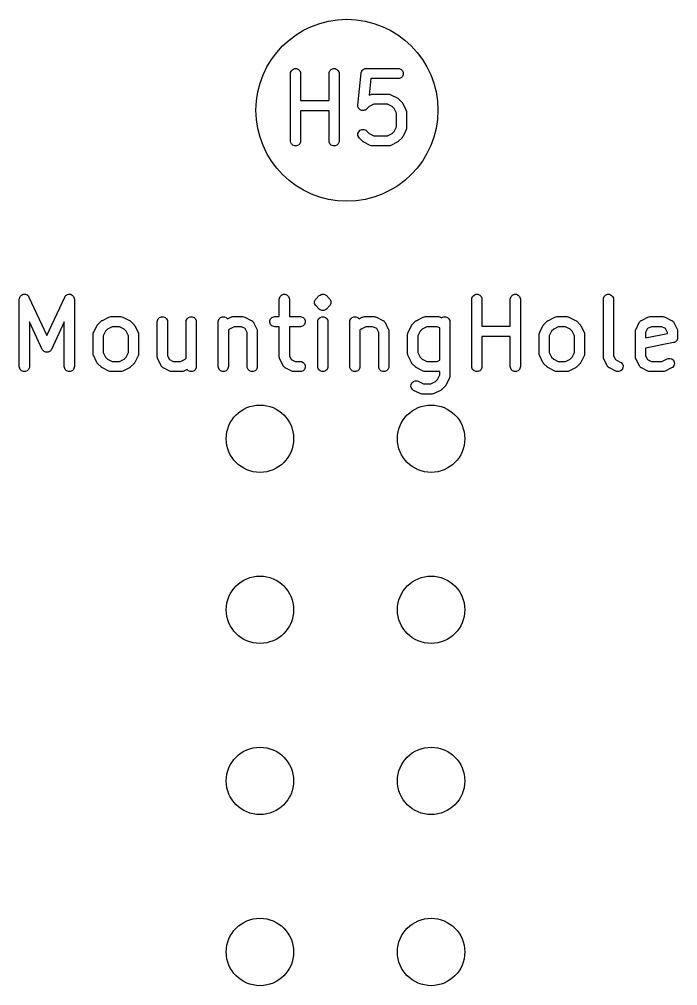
# Model space of a CAD drawing. Extents: x 0.58 to 7.69, y -5.21 to -0.56.
# Drawn here: x 4.494 to 4.878, y -3.012 to -2.447 of the extents above; entities that cross this region are included whole.
import ezdxf

# ---------------------------------------------------------------- set-up
doc = ezdxf.new("R2010")
doc.units = 0
doc.header["$MEASUREMENT"] = 0
doc.layers.add('BLACK', color=7, linetype='CONTINUOUS')

msp = doc.modelspace()

# ---------------------------------------------------------------- linework, layer by layer
at = {"layer": 'BLACK', "linetype": 'CONTINUOUS'}
for p, q in [((4.65209, -2.47854), (4.65215, -2.47796)), ((4.65209, -2.51791), (4.65209, -2.47854)), ((4.65215, -2.47796), (4.65259, -2.4769)), ((4.65259, -2.4769), (4.6534, -2.47608)), ((4.6534, -2.47608), (4.65447, -2.47564)), ((4.65447, -2.47564), (4.65562, -2.47564)), ((4.65562, -2.47564), (4.65668, -2.47608)), ((4.65668, -2.47608), (4.6575, -2.4769)), ((4.6575, -2.4769), (4.65794, -2.47796)), ((4.65794, -2.47796), (4.658, -2.47854)), ((4.658, -2.47854), (4.658, -2.49433)), ((4.67459, -2.47854), (4.67464, -2.47796)), ((4.67459, -2.49433), (4.67459, -2.47854)), ((4.67464, -2.47796), (4.67509, -2.4769)), ((4.67509, -2.4769), (4.6759, -2.47608)), ((4.6759, -2.47608), (4.67696, -2.47564)), ((4.67696, -2.47564), (4.67812, -2.47564)), ((4.67812, -2.47564), (4.67918, -2.47608)), ((4.67918, -2.47608), (4.68, -2.4769)), ((4.68, -2.4769), (4.68044, -2.47796)), ((4.68044, -2.47796), (4.68049, -2.47854)), ((4.68049, -2.47854), (4.68049, -2.51791)), ((4.69148, -2.49699), (4.69335, -2.47824)), ((4.69335, -2.47824), (4.69339, -2.47803)), ((4.69339, -2.47796), (4.69342, -2.47789)), ((4.69339, -2.47803), (4.69339, -2.47796)), ((4.69342, -2.47789), (4.69346, -2.47767)), ((4.69346, -2.47767), (4.69367, -2.47729)), ((4.69367, -2.47729), (4.69383, -2.4769)), ((4.69383, -2.4769), (4.69394, -2.47679)), ((4.69394, -2.47679), (4.69401, -2.47666)), ((4.69401, -2.47666), (4.69434, -2.47639)), ((4.69434, -2.47639), (4.69465, -2.47608)), ((4.69465, -2.47608), (4.69478, -2.47602)), ((4.69478, -2.47602), (4.6949, -2.47593)), ((4.6949, -2.47593), (4.69531, -2.47581)), ((4.69531, -2.47581), (4.69571, -2.47564)), ((4.69571, -2.47564), (4.69593, -2.47562)), ((4.69593, -2.47562), (4.696, -2.4756)), ((4.696, -2.4756), (4.69607, -2.4756)), ((4.69607, -2.4756), (4.69629, -2.47558)), ((4.69629, -2.47558), (4.71504, -2.47558)), ((4.71504, -2.47558), (4.71561, -2.47564)), ((4.71561, -2.47564), (4.71668, -2.47608)), ((4.71668, -2.47608), (4.71749, -2.4769)), ((4.71749, -2.4769), (4.71793, -2.47796)), ((4.71793, -2.47911), (4.71749, -2.48018)), ((4.71793, -2.47796), (4.71793, -2.47911)), ((4.69896, -2.48149), (4.69798, -2.49126)), ((4.71504, -2.48149), (4.69896, -2.48149)), ((4.71561, -2.48143), (4.71504, -2.48149)), ((4.71668, -2.48099), (4.71561, -2.48143)), ((4.71749, -2.48018), (4.71668, -2.48099)), ((4.69872, -2.49089), (4.69926, -2.49069)), ((4.69926, -2.49069), (4.69936, -2.49068)), ((4.69936, -2.49068), (4.69946, -2.49064)), ((4.69946, -2.49064), (4.70004, -2.49058)), ((4.70004, -2.49058), (4.70941, -2.49058)), ((4.70941, -2.49058), (4.70999, -2.49064)), ((4.70999, -2.49064), (4.71009, -2.49068)), ((4.71009, -2.49068), (4.71019, -2.49069)), ((4.71019, -2.49069), (4.71073, -2.49089)), ((4.658, -2.49433), (4.67459, -2.49433)), ((4.69798, -2.49126), (4.69872, -2.49089)), ((4.71073, -2.49089), (4.71448, -2.49277)), ((4.71448, -2.49277), (4.71473, -2.49292)), ((4.71473, -2.49292), (4.7148, -2.49295)), ((4.7148, -2.49295), (4.71488, -2.49302)), ((4.71488, -2.49302), (4.71497, -2.49308)), ((4.71497, -2.49308), (4.71502, -2.49314)), ((4.71502, -2.49314), (4.71525, -2.49332)), ((4.71525, -2.49332), (4.71712, -2.4952)), ((4.71712, -2.4952), (4.71731, -2.49542)), ((4.71731, -2.49542), (4.71737, -2.49547)), ((4.71737, -2.49547), (4.71742, -2.49556)), ((4.71742, -2.49556), (4.71749, -2.49564)), ((4.71749, -2.49564), (4.71752, -2.49572)), ((4.71752, -2.49572), (4.71768, -2.49596)), ((4.71768, -2.49596), (4.71955, -2.49971)), ((4.67459, -2.50024), (4.658, -2.50024)), ((4.658, -2.50024), (4.658, -2.51791)), ((4.67459, -2.51791), (4.67459, -2.50024)), ((4.69147, -2.49757), (4.69148, -2.49699)), ((4.69152, -2.49771), (4.69147, -2.49757)), ((4.69152, -2.49786), (4.69152, -2.49771)), ((4.69168, -2.49826), (4.69152, -2.49786)), ((4.69181, -2.49867), (4.69168, -2.49826)), ((4.6919, -2.49879), (4.69181, -2.49867)), ((4.69196, -2.49892), (4.6919, -2.49879)), ((4.69226, -2.49923), (4.69196, -2.49892)), ((4.69254, -2.49956), (4.69226, -2.49923)), ((4.69267, -2.49963), (4.69254, -2.49956)), ((4.69277, -2.49974), (4.69267, -2.49963)), ((4.69317, -2.4999), (4.69277, -2.49974)), ((4.69355, -2.50011), (4.69317, -2.4999)), ((4.6937, -2.50012), (4.69355, -2.50011)), ((4.69384, -2.50018), (4.6937, -2.50012)), ((4.69427, -2.50018), (4.69384, -2.50018)), ((4.6947, -2.50022), (4.69427, -2.50018)), ((4.69484, -2.50018), (4.6947, -2.50022)), ((4.69499, -2.50018), (4.69484, -2.50018)), ((4.69539, -2.50001), (4.69499, -2.50018)), ((4.6958, -2.49989), (4.69539, -2.50001)), ((4.69592, -2.4998), (4.6958, -2.49989)), ((4.69605, -2.49974), (4.69592, -2.4998)), ((4.6965, -2.49937), (4.69605, -2.49974)), ((4.69804, -2.49784), (4.6965, -2.49937)), ((4.70073, -2.49649), (4.69804, -2.49784)), ((4.70871, -2.49649), (4.70073, -2.49649)), ((4.71141, -2.49784), (4.70871, -2.49649)), ((4.71261, -2.49903), (4.71141, -2.49784)), ((4.71396, -2.50173), (4.71261, -2.49903)), ((4.71396, -2.50971), (4.71396, -2.50173)), ((4.71955, -2.49971), (4.71976, -2.50025)), ((4.71976, -2.50025), (4.71977, -2.50036)), ((4.71977, -2.50036), (4.71981, -2.50046)), ((4.71981, -2.50046), (4.71986, -2.50103)), ((4.71986, -2.50103), (4.71986, -2.51041)), ((4.69152, -2.51358), (4.69196, -2.51252)), ((4.69196, -2.51252), (4.69277, -2.5117)), ((4.69277, -2.5117), (4.69384, -2.51126)), ((4.69384, -2.51126), (4.69499, -2.51126)), ((4.69499, -2.51126), (4.69605, -2.5117)), ((4.69605, -2.5117), (4.6965, -2.51207)), ((4.6965, -2.51207), (4.69804, -2.5136)), ((4.71141, -2.5136), (4.71261, -2.51241)), ((4.71261, -2.51241), (4.71396, -2.50971)), ((4.71955, -2.51173), (4.71768, -2.51548)), ((4.71976, -2.51119), (4.71955, -2.51173)), ((4.71977, -2.51108), (4.71976, -2.51119)), ((4.71981, -2.51098), (4.71977, -2.51108)), ((4.71986, -2.51041), (4.71981, -2.51098)), ((4.65215, -2.51848), (4.65209, -2.51791)), ((4.65259, -2.51955), (4.65215, -2.51848)), ((4.65794, -2.51848), (4.6575, -2.51955)), ((4.658, -2.51791), (4.65794, -2.51848)), ((4.67464, -2.51848), (4.67459, -2.51791)), ((4.67509, -2.51955), (4.67464, -2.51848)), ((4.68044, -2.51848), (4.68, -2.51955)), ((4.68049, -2.51791), (4.68044, -2.51848)), ((4.69152, -2.51473), (4.69152, -2.51358)), ((4.69196, -2.5158), (4.69152, -2.51473)), ((4.69233, -2.51624), (4.69196, -2.5158)), ((4.6942, -2.51812), (4.69233, -2.51624)), ((4.69443, -2.51831), (4.6942, -2.51812)), ((4.69448, -2.51836), (4.69443, -2.51831)), ((4.69457, -2.51842), (4.69448, -2.51836)), ((4.69465, -2.51849), (4.69457, -2.51842)), ((4.69472, -2.51852), (4.69465, -2.51849)), ((4.69497, -2.51867), (4.69472, -2.51852)), ((4.69872, -2.52055), (4.69497, -2.51867)), ((4.69804, -2.5136), (4.70073, -2.51495)), ((4.70073, -2.51495), (4.70871, -2.51495)), ((4.70871, -2.51495), (4.71141, -2.5136)), ((4.71448, -2.51867), (4.71073, -2.52055)), ((4.71473, -2.51852), (4.71448, -2.51867)), ((4.7148, -2.51849), (4.71473, -2.51852)), ((4.71488, -2.51842), (4.7148, -2.51849)), ((4.71497, -2.51836), (4.71488, -2.51842)), ((4.71502, -2.51831), (4.71497, -2.51836)), ((4.71525, -2.51812), (4.71502, -2.51831)), ((4.71712, -2.51624), (4.71525, -2.51812)), ((4.71731, -2.51602), (4.71712, -2.51624)), ((4.71737, -2.51597), (4.71731, -2.51602)), ((4.71742, -2.51588), (4.71737, -2.51597)), ((4.71749, -2.5158), (4.71742, -2.51588)), ((4.71752, -2.51573), (4.71749, -2.5158)), ((4.71768, -2.51548), (4.71752, -2.51573)), ((4.6534, -2.52036), (4.65259, -2.51955)), ((4.65447, -2.5208), (4.6534, -2.52036)), ((4.65562, -2.5208), (4.65447, -2.5208)), ((4.65668, -2.52036), (4.65562, -2.5208)), ((4.6575, -2.51955), (4.65668, -2.52036)), ((4.6759, -2.52036), (4.67509, -2.51955)), ((4.67696, -2.5208), (4.6759, -2.52036)), ((4.67812, -2.5208), (4.67696, -2.5208)), ((4.67918, -2.52036), (4.67812, -2.5208)), ((4.68, -2.51955), (4.67918, -2.52036)), ((4.69926, -2.52075), (4.69872, -2.52055)), ((4.69936, -2.52076), (4.69926, -2.52075)), ((4.69946, -2.5208), (4.69936, -2.52076)), ((4.70004, -2.52086), (4.69946, -2.5208)), ((4.70941, -2.52086), (4.70004, -2.52086)), ((4.70999, -2.5208), (4.70941, -2.52086)), ((4.71009, -2.52076), (4.70999, -2.5208)), ((4.71019, -2.52075), (4.71009, -2.52076)), ((4.71073, -2.52055), (4.71019, -2.52075)), ((4.49393, -2.60938), (4.4941, -2.60889)), ((4.4941, -2.60889), (4.49415, -2.60885)), ((4.49415, -2.60885), (4.49417, -2.60879)), ((4.49417, -2.60879), (4.49453, -2.60842)), ((4.49453, -2.60842), (4.49488, -2.60805)), ((4.49488, -2.60805), (4.49494, -2.60802)), ((4.49494, -2.60802), (4.49498, -2.60797)), ((4.49498, -2.60797), (4.49546, -2.60777)), ((4.49546, -2.60777), (4.49592, -2.60756)), ((4.49592, -2.60756), (4.49599, -2.60756)), ((4.49599, -2.60756), (4.49605, -2.60753)), ((4.49605, -2.60753), (4.49656, -2.60753)), ((4.49656, -2.60753), (4.49707, -2.60751)), ((4.49707, -2.60751), (4.49714, -2.60753)), ((4.49714, -2.60753), (4.4972, -2.60753)), ((4.4972, -2.60753), (4.49767, -2.60773)), ((4.49767, -2.60773), (4.49816, -2.6079)), ((4.49816, -2.6079), (4.4982, -2.60795)), ((4.4982, -2.60795), (4.49827, -2.60797)), ((4.49827, -2.60797), (4.49863, -2.60833)), ((4.49863, -2.60833), (4.49901, -2.60868)), ((4.49901, -2.60868), (4.49905, -2.60876)), ((4.49905, -2.60876), (4.49908, -2.60879)), ((4.49908, -2.60879), (4.49911, -2.60885)), ((4.49911, -2.60885), (4.4993, -2.60918)), ((4.4993, -2.60918), (4.50975, -2.63156)), ((4.50975, -2.63156), (4.5202, -2.60918)), ((4.5202, -2.60918), (4.52039, -2.60885)), ((4.52039, -2.60885), (4.52042, -2.60879)), ((4.52042, -2.60879), (4.52045, -2.60876)), ((4.52045, -2.60876), (4.52049, -2.60868)), ((4.52049, -2.60868), (4.52087, -2.60833)), ((4.52087, -2.60833), (4.52123, -2.60797)), ((4.52123, -2.60797), (4.52129, -2.60795)), ((4.52129, -2.60795), (4.52134, -2.6079)), ((4.52134, -2.6079), (4.52182, -2.60773)), ((4.52182, -2.60773), (4.5223, -2.60753)), ((4.5223, -2.60753), (4.52236, -2.60753)), ((4.52236, -2.60753), (4.52242, -2.60751)), ((4.52242, -2.60751), (4.52294, -2.60753)), ((4.52294, -2.60753), (4.52345, -2.60753)), ((4.52345, -2.60753), (4.52351, -2.60756)), ((4.52351, -2.60756), (4.52357, -2.60756)), ((4.52357, -2.60756), (4.52404, -2.60777)), ((4.52404, -2.60777), (4.52451, -2.60797)), ((4.52451, -2.60797), (4.52456, -2.60802)), ((4.52456, -2.60802), (4.52462, -2.60805)), ((4.52462, -2.60805), (4.52496, -2.60842)), ((4.52496, -2.60842), (4.52533, -2.60879)), ((4.52533, -2.60879), (4.52535, -2.60885)), ((4.52535, -2.60885), (4.5254, -2.60889)), ((4.5254, -2.60889), (4.52557, -2.60938)), ((4.64559, -2.60985), (4.64603, -2.60879)), ((4.64603, -2.60879), (4.64684, -2.60797)), ((4.64684, -2.60797), (4.64791, -2.60753)), ((4.64791, -2.60753), (4.64906, -2.60753)), ((4.64906, -2.60753), (4.65012, -2.60797)), ((4.65012, -2.60797), (4.65094, -2.60879)), ((4.65094, -2.60879), (4.65138, -2.60985)), ((4.66702, -2.61021), (4.66889, -2.60834)), ((4.66889, -2.60834), (4.66934, -2.60797)), ((4.66934, -2.60797), (4.6704, -2.60753)), ((4.6704, -2.60753), (4.67155, -2.60753)), ((4.67155, -2.60753), (4.67155, -2.60753)), ((4.67155, -2.60753), (4.67245, -2.6079)), ((4.67245, -2.6079), (4.67262, -2.60797)), ((4.67262, -2.60797), (4.67307, -2.60834)), ((4.67307, -2.60834), (4.67494, -2.61021)), ((4.75807, -2.60985), (4.75851, -2.60879)), ((4.75851, -2.60879), (4.75933, -2.60797)), ((4.75933, -2.60797), (4.76039, -2.60753)), ((4.76039, -2.60753), (4.76154, -2.60753)), ((4.76154, -2.60753), (4.76261, -2.60797)), ((4.76261, -2.60797), (4.76342, -2.60879)), ((4.76342, -2.60879), (4.76386, -2.60985)), ((4.78057, -2.60985), (4.78101, -2.60879)), ((4.78101, -2.60879), (4.78182, -2.60797)), ((4.78182, -2.60797), (4.78289, -2.60753)), ((4.78289, -2.60753), (4.78404, -2.60753)), ((4.78404, -2.60753), (4.7851, -2.60797)), ((4.7851, -2.60797), (4.78592, -2.60879)), ((4.78592, -2.60879), (4.78636, -2.60985)), ((4.83494, -2.60985), (4.83538, -2.60879)), ((4.83538, -2.60879), (4.83619, -2.60797)), ((4.83619, -2.60797), (4.83726, -2.60753)), ((4.83726, -2.60753), (4.83841, -2.60753)), ((4.83841, -2.60753), (4.83947, -2.60797)), ((4.83947, -2.60797), (4.84029, -2.60879)), ((4.84029, -2.60879), (4.84073, -2.60985)), ((4.49367, -2.61043), (4.49371, -2.61005)), ((4.49367, -2.6498), (4.49367, -2.61043)), ((4.49371, -2.60998), (4.49372, -2.60994)), ((4.49371, -2.61005), (4.49371, -2.60998)), ((4.49372, -2.60994), (4.49373, -2.60985)), ((4.49373, -2.60985), (4.49393, -2.60938)), ((4.52557, -2.60938), (4.52577, -2.60985)), ((4.52577, -2.60985), (4.52578, -2.60994)), ((4.52578, -2.60994), (4.52579, -2.60998)), ((4.52579, -2.60998), (4.52579, -2.61005)), ((4.52579, -2.61005), (4.52582, -2.61043)), ((4.52582, -2.61043), (4.52582, -2.6498)), ((4.64553, -2.61043), (4.64559, -2.60985)), ((4.64553, -2.6206), (4.64553, -2.61043)), ((4.65138, -2.60985), (4.65143, -2.61043)), ((4.65143, -2.61043), (4.65143, -2.6206)), ((4.66621, -2.61172), (4.66665, -2.61066)), ((4.66621, -2.61288), (4.66621, -2.61172)), ((4.66665, -2.61394), (4.66621, -2.61288)), ((4.66665, -2.61066), (4.66702, -2.61021)), ((4.66702, -2.61439), (4.66665, -2.61394)), ((4.66889, -2.61626), (4.66702, -2.61439)), ((4.67494, -2.61439), (4.67307, -2.61626)), ((4.67494, -2.61021), (4.67531, -2.61066)), ((4.67531, -2.61394), (4.67494, -2.61439)), ((4.67531, -2.61066), (4.67573, -2.61167)), ((4.67575, -2.61288), (4.67531, -2.61394)), ((4.67573, -2.61167), (4.67575, -2.61172)), ((4.67575, -2.61172), (4.67575, -2.61288)), ((4.75801, -2.61043), (4.75807, -2.60985)), ((4.75801, -2.6498), (4.75801, -2.61043)), ((4.76386, -2.60985), (4.76392, -2.61043)), ((4.76392, -2.61043), (4.76392, -2.62622)), ((4.78051, -2.61043), (4.78057, -2.60985)), ((4.78051, -2.62622), (4.78051, -2.61043)), ((4.78636, -2.60985), (4.78642, -2.61043)), ((4.78642, -2.61043), (4.78642, -2.6498)), ((4.83488, -2.61043), (4.83494, -2.60985)), ((4.83488, -2.64417), (4.83488, -2.61043)), ((4.84073, -2.60985), (4.84079, -2.61043)), ((4.84079, -2.61043), (4.84079, -2.64347)), ((4.54667, -2.62065), (4.54724, -2.6206)), ((4.54724, -2.6206), (4.55287, -2.6206)), ((4.55287, -2.6206), (4.55344, -2.62065)), ((4.61791, -2.62065), (4.61849, -2.6206)), ((4.61849, -2.6206), (4.62411, -2.6206)), ((4.62411, -2.6206), (4.62469, -2.62065)), ((4.64228, -2.62065), (4.64286, -2.6206)), ((4.64286, -2.6206), (4.64553, -2.6206)), ((4.65143, -2.6206), (4.65786, -2.6206)), ((4.65786, -2.6206), (4.65843, -2.62065)), ((4.66934, -2.61663), (4.66889, -2.61626)), ((4.6704, -2.61707), (4.66934, -2.61663)), ((4.67155, -2.61707), (4.6704, -2.61707)), ((4.6704, -2.61707), (4.6704, -2.61707)), ((4.67262, -2.61663), (4.67155, -2.61707)), ((4.67155, -2.61707), (4.67155, -2.61707)), ((4.67307, -2.61626), (4.67262, -2.61663)), ((4.69477, -2.62065), (4.69535, -2.6206)), ((4.69535, -2.6206), (4.70097, -2.6206)), ((4.70097, -2.6206), (4.70155, -2.62065)), ((4.7304, -2.62065), (4.73097, -2.6206)), ((4.73097, -2.6206), (4.73847, -2.6206)), ((4.73847, -2.6206), (4.73905, -2.62065)), ((4.80726, -2.62065), (4.80784, -2.6206)), ((4.80784, -2.6206), (4.81346, -2.6206)), ((4.81346, -2.6206), (4.81404, -2.62065)), ((4.86163, -2.62065), (4.8622, -2.6206)), ((4.8622, -2.6206), (4.8697, -2.6206)), ((4.8697, -2.6206), (4.87028, -2.62065)), ((4.50707, -2.6398), (4.49958, -2.62374)), ((4.49958, -2.62374), (4.49958, -2.6498)), ((4.51992, -2.62374), (4.51242, -2.6398)), ((4.51992, -2.6498), (4.51992, -2.62374)), ((4.5371, -2.62973), (4.53898, -2.62598)), ((4.53898, -2.62598), (4.53913, -2.62573)), ((4.53913, -2.62573), (4.53916, -2.62566)), ((4.53916, -2.62566), (4.53923, -2.62558)), ((4.53923, -2.62558), (4.53929, -2.62549)), ((4.53929, -2.62549), (4.53935, -2.62544)), ((4.53935, -2.62544), (4.53953, -2.62521)), ((4.53953, -2.62521), (4.54141, -2.62334)), ((4.54141, -2.62334), (4.54163, -2.62315)), ((4.54163, -2.62315), (4.54168, -2.62309)), ((4.54168, -2.62309), (4.54177, -2.62304)), ((4.54177, -2.62304), (4.54185, -2.62297)), ((4.54185, -2.62297), (4.54193, -2.62294)), ((4.54193, -2.62294), (4.54217, -2.62278)), ((4.54217, -2.62278), (4.54592, -2.62091)), ((4.54592, -2.62091), (4.54646, -2.6207)), ((4.54646, -2.6207), (4.54657, -2.62069)), ((4.54657, -2.62069), (4.54667, -2.62065)), ((4.55344, -2.62065), (4.55354, -2.62069)), ((4.55354, -2.62069), (4.55365, -2.6207)), ((4.55365, -2.6207), (4.55419, -2.62091)), ((4.55419, -2.62091), (4.55794, -2.62278)), ((4.55794, -2.62278), (4.55819, -2.62294)), ((4.55819, -2.62294), (4.55826, -2.62297)), ((4.55826, -2.62297), (4.55834, -2.62304)), ((4.55834, -2.62304), (4.55843, -2.62309)), ((4.55843, -2.62309), (4.55848, -2.62315)), ((4.55848, -2.62315), (4.55871, -2.62334)), ((4.55871, -2.62334), (4.56058, -2.62521)), ((4.56058, -2.62521), (4.56077, -2.62544)), ((4.56077, -2.62544), (4.56083, -2.62549)), ((4.56083, -2.62549), (4.56088, -2.62558)), ((4.56088, -2.62558), (4.56095, -2.62566)), ((4.56095, -2.62566), (4.56098, -2.62573)), ((4.56098, -2.62573), (4.56113, -2.62598)), ((4.56113, -2.62598), (4.56301, -2.62973)), ((4.57429, -2.62355), (4.57434, -2.62297)), ((4.57429, -2.64417), (4.57429, -2.62355)), ((4.57434, -2.62297), (4.57479, -2.62191)), ((4.57479, -2.62191), (4.5756, -2.62109)), ((4.5756, -2.62109), (4.57666, -2.62065)), ((4.57666, -2.62065), (4.57782, -2.62065)), ((4.57782, -2.62065), (4.57888, -2.62109)), ((4.57888, -2.62109), (4.5797, -2.62191)), ((4.5797, -2.62191), (4.58014, -2.62297)), ((4.58014, -2.62297), (4.58019, -2.62355)), ((4.58019, -2.62355), (4.58019, -2.64347)), ((4.59116, -2.62355), (4.59122, -2.62297)), ((4.59116, -2.64482), (4.59116, -2.62355)), ((4.59122, -2.62297), (4.59166, -2.62191)), ((4.59166, -2.62191), (4.59247, -2.62109)), ((4.59247, -2.62109), (4.59354, -2.62065)), ((4.59354, -2.62065), (4.59469, -2.62065)), ((4.59469, -2.62065), (4.59575, -2.62109)), ((4.59575, -2.62109), (4.59657, -2.62191)), ((4.59657, -2.62191), (4.59701, -2.62297)), ((4.59701, -2.62297), (4.59707, -2.62355)), ((4.59707, -2.62355), (4.59707, -2.6498)), ((4.60991, -2.62355), (4.60996, -2.62297)), ((4.60991, -2.6498), (4.60991, -2.62355)), ((4.60996, -2.62297), (4.61041, -2.62191)), ((4.61041, -2.62191), (4.61122, -2.62109)), ((4.61122, -2.62109), (4.61228, -2.62065)), ((4.61228, -2.62065), (4.61344, -2.62065)), ((4.61344, -2.62065), (4.6145, -2.62109)), ((4.6145, -2.62109), (4.61527, -2.62186)), ((4.61527, -2.62186), (4.61716, -2.62091)), ((4.61716, -2.62091), (4.61771, -2.6207)), ((4.61771, -2.6207), (4.61781, -2.62069)), ((4.61781, -2.62069), (4.61791, -2.62065)), ((4.62469, -2.62065), (4.62478, -2.62069)), ((4.62478, -2.62069), (4.62489, -2.6207)), ((4.62489, -2.6207), (4.62543, -2.62091)), ((4.62543, -2.62091), (4.62918, -2.62278)), ((4.62918, -2.62278), (4.62928, -2.62284)), ((4.62928, -2.62284), (4.62932, -2.62286)), ((4.62932, -2.62286), (4.62938, -2.62291)), ((4.62938, -2.62291), (4.62967, -2.62309)), ((4.62967, -2.62309), (4.62991, -2.62337)), ((4.62991, -2.62337), (4.63019, -2.62361)), ((4.63019, -2.62361), (4.63038, -2.62391)), ((4.63038, -2.62391), (4.63042, -2.62396)), ((4.63042, -2.62396), (4.63044, -2.62401)), ((4.63044, -2.62401), (4.6305, -2.6241)), ((4.6305, -2.6241), (4.63237, -2.62785)), ((4.63996, -2.62297), (4.6404, -2.62191)), ((4.63996, -2.62413), (4.63996, -2.62297)), ((4.6404, -2.62519), (4.63996, -2.62413)), ((4.6404, -2.62191), (4.64122, -2.62109)), ((4.64122, -2.626), (4.6404, -2.62519)), ((4.64122, -2.62109), (4.64228, -2.62065)), ((4.64228, -2.62645), (4.64122, -2.626)), ((4.65843, -2.62065), (4.6595, -2.62109)), ((4.6595, -2.626), (4.65843, -2.62645)), ((4.6595, -2.62109), (4.66031, -2.62191)), ((4.66031, -2.62519), (4.6595, -2.626)), ((4.66031, -2.62191), (4.66075, -2.62297)), ((4.66075, -2.62413), (4.66031, -2.62519)), ((4.66075, -2.62297), (4.66075, -2.62413)), ((4.66803, -2.62355), (4.66808, -2.62297)), ((4.66803, -2.6498), (4.66803, -2.62355)), ((4.66808, -2.62297), (4.66852, -2.62191)), ((4.66852, -2.62191), (4.66934, -2.62109)), ((4.66934, -2.62109), (4.6704, -2.62065)), ((4.6704, -2.62065), (4.67155, -2.62065)), ((4.67155, -2.62065), (4.67262, -2.62109)), ((4.67262, -2.62109), (4.67343, -2.62191)), ((4.67343, -2.62191), (4.67387, -2.62297)), ((4.67387, -2.62297), (4.67393, -2.62355)), ((4.67393, -2.62355), (4.67393, -2.6498)), ((4.68677, -2.62355), (4.68683, -2.62297)), ((4.68677, -2.6498), (4.68677, -2.62355)), ((4.68683, -2.62297), (4.68727, -2.62191)), ((4.68727, -2.62191), (4.68809, -2.62109)), ((4.68809, -2.62109), (4.68915, -2.62065)), ((4.68915, -2.62065), (4.6903, -2.62065)), ((4.6903, -2.62065), (4.69137, -2.62109)), ((4.69137, -2.62109), (4.69213, -2.62186)), ((4.69213, -2.62186), (4.69403, -2.62091)), ((4.69403, -2.62091), (4.69457, -2.6207)), ((4.69457, -2.6207), (4.69468, -2.62069)), ((4.69468, -2.62069), (4.69477, -2.62065)), ((4.70155, -2.62065), (4.70165, -2.62069)), ((4.70165, -2.62069), (4.70175, -2.6207)), ((4.70175, -2.6207), (4.7023, -2.62091)), ((4.7023, -2.62091), (4.70604, -2.62278)), ((4.70604, -2.62278), (4.70614, -2.62284)), ((4.70614, -2.62284), (4.70619, -2.62286)), ((4.70619, -2.62286), (4.70624, -2.62291)), ((4.70624, -2.62291), (4.70653, -2.62309)), ((4.70653, -2.62309), (4.70678, -2.62337)), ((4.70678, -2.62337), (4.70706, -2.62361)), ((4.70706, -2.62361), (4.70724, -2.62391)), ((4.70724, -2.62391), (4.70729, -2.62396)), ((4.70729, -2.62396), (4.7073, -2.62401)), ((4.7073, -2.62401), (4.70737, -2.6241)), ((4.70737, -2.6241), (4.70924, -2.62785)), ((4.72083, -2.62973), (4.72271, -2.62598)), ((4.72271, -2.62598), (4.72286, -2.62573)), ((4.72286, -2.62573), (4.72289, -2.62566)), ((4.72289, -2.62566), (4.72296, -2.62558)), ((4.72296, -2.62558), (4.72301, -2.62549)), ((4.72301, -2.62549), (4.72307, -2.62544)), ((4.72307, -2.62544), (4.72326, -2.62521)), ((4.72326, -2.62521), (4.72513, -2.62334)), ((4.72513, -2.62334), (4.72536, -2.62315)), ((4.72536, -2.62315), (4.72541, -2.62309)), ((4.72541, -2.62309), (4.7255, -2.62304)), ((4.7255, -2.62304), (4.72558, -2.62297)), ((4.72558, -2.62297), (4.72565, -2.62294)), ((4.72565, -2.62294), (4.7259, -2.62278)), ((4.7259, -2.62278), (4.72965, -2.62091)), ((4.72965, -2.62091), (4.73019, -2.6207)), ((4.73019, -2.6207), (4.7303, -2.62069)), ((4.7303, -2.62069), (4.7304, -2.62065)), ((4.73905, -2.62065), (4.73914, -2.62069)), ((4.73914, -2.62069), (4.73925, -2.6207)), ((4.73925, -2.6207), (4.73979, -2.62091)), ((4.73979, -2.62091), (4.74044, -2.62123)), ((4.74044, -2.62123), (4.74058, -2.62109)), ((4.74058, -2.62109), (4.74164, -2.62065)), ((4.74164, -2.62065), (4.7428, -2.62065)), ((4.7428, -2.62065), (4.74386, -2.62109)), ((4.74386, -2.62109), (4.74467, -2.62191)), ((4.74467, -2.62191), (4.74512, -2.62297)), ((4.74512, -2.62297), (4.74517, -2.62355)), ((4.74517, -2.62355), (4.74517, -2.65542)), ((4.76392, -2.62622), (4.78051, -2.62622)), ((4.7977, -2.62973), (4.79957, -2.62598)), ((4.79957, -2.62598), (4.79973, -2.62573)), ((4.79973, -2.62573), (4.79976, -2.62566)), ((4.79976, -2.62566), (4.79982, -2.62558)), ((4.79982, -2.62558), (4.79988, -2.62549)), ((4.79988, -2.62549), (4.79994, -2.62544)), ((4.79994, -2.62544), (4.80012, -2.62521)), ((4.80012, -2.62521), (4.802, -2.62334)), ((4.802, -2.62334), (4.80223, -2.62315)), ((4.80223, -2.62315), (4.80228, -2.62309)), ((4.80228, -2.62309), (4.80237, -2.62304)), ((4.80237, -2.62304), (4.80245, -2.62297)), ((4.80245, -2.62297), (4.80252, -2.62294)), ((4.80252, -2.62294), (4.80277, -2.62278)), ((4.80277, -2.62278), (4.80652, -2.62091)), ((4.80652, -2.62091), (4.80706, -2.6207)), ((4.80706, -2.6207), (4.80716, -2.62069)), ((4.80716, -2.62069), (4.80726, -2.62065)), ((4.81404, -2.62065), (4.81413, -2.62069)), ((4.81413, -2.62069), (4.81424, -2.6207)), ((4.81424, -2.6207), (4.81478, -2.62091)), ((4.81478, -2.62091), (4.81853, -2.62278)), ((4.81853, -2.62278), (4.81878, -2.62294)), ((4.81878, -2.62294), (4.81885, -2.62297)), ((4.81885, -2.62297), (4.81893, -2.62304)), ((4.81893, -2.62304), (4.81902, -2.62309)), ((4.81902, -2.62309), (4.81907, -2.62315)), ((4.81907, -2.62315), (4.8193, -2.62334)), ((4.8193, -2.62334), (4.82117, -2.62521)), ((4.82117, -2.62521), (4.82136, -2.62544)), ((4.82136, -2.62544), (4.82142, -2.62549)), ((4.82142, -2.62549), (4.82147, -2.62558)), ((4.82147, -2.62558), (4.82154, -2.62566)), ((4.82154, -2.62566), (4.82157, -2.62573)), ((4.82157, -2.62573), (4.82173, -2.62598)), ((4.82173, -2.62598), (4.8236, -2.62973)), ((4.85394, -2.62785), (4.85581, -2.6241)), ((4.85581, -2.6241), (4.85587, -2.62401)), ((4.85587, -2.62401), (4.85589, -2.62396)), ((4.85589, -2.62396), (4.85594, -2.62391)), ((4.85594, -2.62391), (4.85612, -2.62361)), ((4.85612, -2.62361), (4.8564, -2.62337)), ((4.8564, -2.62337), (4.85664, -2.62309)), ((4.85664, -2.62309), (4.85694, -2.62291)), ((4.85694, -2.62291), (4.85699, -2.62286)), ((4.85699, -2.62286), (4.85704, -2.62284)), ((4.85704, -2.62284), (4.85713, -2.62278)), ((4.85713, -2.62278), (4.86088, -2.62091)), ((4.86088, -2.62091), (4.86142, -2.6207)), ((4.86142, -2.6207), (4.86153, -2.62069)), ((4.86153, -2.62069), (4.86163, -2.62065)), ((4.87028, -2.62065), (4.87038, -2.62069)), ((4.87038, -2.62069), (4.87048, -2.6207)), ((4.87048, -2.6207), (4.87102, -2.62091)), ((4.87102, -2.62091), (4.87477, -2.62278)), ((4.87477, -2.62278), (4.87487, -2.62284)), ((4.87487, -2.62284), (4.87492, -2.62286)), ((4.87492, -2.62286), (4.87497, -2.62291)), ((4.87497, -2.62291), (4.87526, -2.62309)), ((4.87526, -2.62309), (4.87551, -2.62337)), ((4.87551, -2.62337), (4.87579, -2.62361)), ((4.87579, -2.62361), (4.87597, -2.62391)), ((4.87597, -2.62391), (4.87602, -2.62396)), ((4.87602, -2.62396), (4.87603, -2.62401)), ((4.87603, -2.62401), (4.87609, -2.6241)), ((4.87609, -2.6241), (4.87797, -2.62785)), ((4.53679, -2.63105), (4.53685, -2.63047)), ((4.53679, -2.6423), (4.53679, -2.63105)), ((4.53685, -2.63047), (4.53689, -2.63037)), ((4.53689, -2.63037), (4.5369, -2.63027)), ((4.5369, -2.63027), (4.5371, -2.62973)), ((4.54405, -2.62905), (4.5427, -2.63175)), ((4.5427, -2.63175), (4.5427, -2.6416)), ((4.54524, -2.62785), (4.54405, -2.62905)), ((4.54794, -2.6265), (4.54524, -2.62785)), ((4.55217, -2.6265), (4.54794, -2.6265)), ((4.55487, -2.62785), (4.55217, -2.6265)), ((4.55607, -2.62905), (4.55487, -2.62785)), ((4.55741, -2.63175), (4.55607, -2.62905)), ((4.55741, -2.6416), (4.55741, -2.63175)), ((4.56301, -2.62973), (4.56322, -2.63027)), ((4.56322, -2.63027), (4.56322, -2.63037)), ((4.56322, -2.63037), (4.56326, -2.63047)), ((4.56326, -2.63047), (4.56332, -2.63105)), ((4.56332, -2.63105), (4.56332, -2.6423)), ((4.61648, -2.62785), (4.61581, -2.62852)), ((4.61581, -2.62852), (4.61581, -2.6498)), ((4.61918, -2.6265), (4.61648, -2.62785)), ((4.62341, -2.6265), (4.61918, -2.6265)), ((4.62566, -2.62762), (4.62341, -2.6265)), ((4.62678, -2.62987), (4.62566, -2.62762)), ((4.62678, -2.6498), (4.62678, -2.62987)), ((4.63237, -2.62785), (4.63258, -2.62839)), ((4.63258, -2.62839), (4.63259, -2.6285)), ((4.63259, -2.6285), (4.63263, -2.6286)), ((4.63263, -2.6286), (4.63269, -2.62917)), ((4.63269, -2.62917), (4.63269, -2.6498)), ((4.64286, -2.6265), (4.64228, -2.62645)), ((4.64553, -2.6265), (4.64286, -2.6265)), ((4.64553, -2.64417), (4.64553, -2.6265)), ((4.65786, -2.6265), (4.65143, -2.6265)), ((4.65143, -2.6265), (4.65143, -2.64347)), ((4.65843, -2.62645), (4.65786, -2.6265)), ((4.69335, -2.62785), (4.69268, -2.62852)), ((4.69268, -2.62852), (4.69268, -2.6498)), ((4.69605, -2.6265), (4.69335, -2.62785)), ((4.70028, -2.6265), (4.69605, -2.6265)), ((4.70252, -2.62762), (4.70028, -2.6265)), ((4.70365, -2.62987), (4.70252, -2.62762)), ((4.70365, -2.6498), (4.70365, -2.62987)), ((4.70924, -2.62785), (4.70945, -2.62839)), ((4.70945, -2.62839), (4.70945, -2.6285)), ((4.70945, -2.6285), (4.7095, -2.6286)), ((4.7095, -2.6286), (4.70955, -2.62917)), ((4.70955, -2.62917), (4.70955, -2.6498)), ((4.72052, -2.63105), (4.72058, -2.63047)), ((4.72052, -2.6423), (4.72052, -2.63105)), ((4.72058, -2.63047), (4.72062, -2.63037)), ((4.72062, -2.63027), (4.72083, -2.62973)), ((4.72062, -2.63037), (4.72062, -2.63027)), ((4.72777, -2.62905), (4.72642, -2.63175)), ((4.72642, -2.63175), (4.72642, -2.6416)), ((4.72897, -2.62785), (4.72777, -2.62905)), ((4.73167, -2.6265), (4.72897, -2.62785)), ((4.73777, -2.6265), (4.73167, -2.6265)), ((4.73927, -2.62725), (4.73777, -2.6265)), ((4.73927, -2.6461), (4.73927, -2.62725)), ((4.79738, -2.63105), (4.79744, -2.63047)), ((4.79738, -2.6423), (4.79738, -2.63105)), ((4.79744, -2.63047), (4.79748, -2.63037)), ((4.79748, -2.63037), (4.79749, -2.63027)), ((4.79749, -2.63027), (4.7977, -2.62973)), ((4.80464, -2.62905), (4.80329, -2.63175)), ((4.80329, -2.63175), (4.80329, -2.6416)), ((4.80584, -2.62785), (4.80464, -2.62905)), ((4.80853, -2.6265), (4.80584, -2.62785)), ((4.81276, -2.6265), (4.80853, -2.6265)), ((4.81546, -2.62785), (4.81276, -2.6265)), ((4.81666, -2.62905), (4.81546, -2.62785)), ((4.81801, -2.63175), (4.81666, -2.62905)), ((4.81801, -2.6416), (4.81801, -2.63175)), ((4.8236, -2.62973), (4.82381, -2.63027)), ((4.82381, -2.63027), (4.82382, -2.63037)), ((4.82382, -2.63037), (4.82386, -2.63047)), ((4.82386, -2.63047), (4.82391, -2.63105)), ((4.82391, -2.63105), (4.82391, -2.6423)), ((4.85363, -2.62917), (4.85368, -2.6286)), ((4.85363, -2.64417), (4.85363, -2.62917)), ((4.85368, -2.6286), (4.85372, -2.6285)), ((4.85372, -2.6285), (4.85373, -2.62839)), ((4.85373, -2.62839), (4.85394, -2.62785)), ((4.86066, -2.62762), (4.85953, -2.62987)), ((4.85953, -2.62987), (4.85953, -2.63307)), ((4.85953, -2.63307), (4.87238, -2.6305)), ((4.8629, -2.6265), (4.86066, -2.62762)), ((4.86901, -2.6265), (4.8629, -2.6265)), ((4.87125, -2.62762), (4.86901, -2.6265)), ((4.87238, -2.62987), (4.87125, -2.62762)), ((4.87238, -2.6305), (4.87238, -2.62987)), ((4.87797, -2.62785), (4.87818, -2.62839)), ((4.87818, -2.62839), (4.87818, -2.6285)), ((4.87818, -2.6285), (4.87822, -2.6286)), ((4.87822, -2.6286), (4.87828, -2.62917)), ((4.87828, -2.62917), (4.87828, -2.63292)), ((4.78051, -2.63213), (4.76392, -2.63213)), ((4.76392, -2.63213), (4.76392, -2.6498)), ((4.78051, -2.6498), (4.78051, -2.63213)), ((4.87591, -2.63582), (4.85953, -2.63909)), ((4.87646, -2.63565), (4.87591, -2.63582)), ((4.8767, -2.63549), (4.87646, -2.63565)), ((4.87697, -2.63538), (4.8767, -2.63549)), ((4.87718, -2.63517), (4.87697, -2.63538)), ((4.87742, -2.63501), (4.87718, -2.63517)), ((4.87758, -2.63477), (4.87742, -2.63501)), ((4.87778, -2.63456), (4.87758, -2.63477)), ((4.8779, -2.63429), (4.87778, -2.63456)), ((4.87806, -2.63405), (4.8779, -2.63429)), ((4.87811, -2.63377), (4.87806, -2.63405)), ((4.87822, -2.6335), (4.87811, -2.63377)), ((4.87828, -2.63292), (4.87822, -2.6335)), ((4.5072, -2.64001), (4.50707, -2.6398)), ((4.50722, -2.64008), (4.5072, -2.64001)), ((4.50727, -2.64013), (4.50722, -2.64008)), ((4.50737, -2.64029), (4.50727, -2.64013)), ((4.5077, -2.6406), (4.50737, -2.64029)), ((4.508, -2.64093), (4.5077, -2.6406)), ((4.50812, -2.64098), (4.508, -2.64093)), ((4.50822, -2.64107), (4.50812, -2.64098)), ((4.50864, -2.64123), (4.50822, -2.64107)), ((4.50905, -2.64142), (4.50864, -2.64123)), ((4.50918, -2.64142), (4.50905, -2.64142)), ((4.5093, -2.64147), (4.50918, -2.64142)), ((4.50975, -2.64145), (4.5093, -2.64147)), ((4.5102, -2.64147), (4.50975, -2.64145)), ((4.51032, -2.64142), (4.5102, -2.64147)), ((4.51045, -2.64142), (4.51032, -2.64142)), ((4.51086, -2.64123), (4.51045, -2.64142)), ((4.51128, -2.64107), (4.51086, -2.64123)), ((4.51138, -2.64098), (4.51128, -2.64107)), ((4.5115, -2.64093), (4.51138, -2.64098)), ((4.5118, -2.6406), (4.5115, -2.64093)), ((4.51213, -2.64029), (4.5118, -2.6406)), ((4.51223, -2.64013), (4.51213, -2.64029)), ((4.51227, -2.64008), (4.51223, -2.64013)), ((4.5123, -2.64001), (4.51227, -2.64008)), ((4.51242, -2.6398), (4.5123, -2.64001)), ((4.53685, -2.64287), (4.53679, -2.6423)), ((4.53689, -2.64297), (4.53685, -2.64287)), ((4.5369, -2.64308), (4.53689, -2.64297)), ((4.5371, -2.64362), (4.5369, -2.64308)), ((4.5427, -2.6416), (4.54405, -2.6443)), ((4.55607, -2.6443), (4.55741, -2.6416)), ((4.56322, -2.64308), (4.56301, -2.64362)), ((4.56326, -2.64287), (4.56322, -2.64297)), ((4.56322, -2.64297), (4.56322, -2.64308)), ((4.56332, -2.6423), (4.56326, -2.64287)), ((4.72058, -2.64287), (4.72052, -2.6423)), ((4.72062, -2.64297), (4.72058, -2.64287)), ((4.72062, -2.64308), (4.72062, -2.64297)), ((4.72083, -2.64362), (4.72062, -2.64308)), ((4.72642, -2.6416), (4.72777, -2.6443)), ((4.79744, -2.64287), (4.79738, -2.6423)), ((4.79748, -2.64297), (4.79744, -2.64287)), ((4.79749, -2.64308), (4.79748, -2.64297)), ((4.7977, -2.64362), (4.79749, -2.64308)), ((4.80329, -2.6416), (4.80464, -2.6443)), ((4.81666, -2.6443), (4.81801, -2.6416)), ((4.82381, -2.64308), (4.8236, -2.64362)), ((4.82382, -2.64297), (4.82381, -2.64308)), ((4.82386, -2.64287), (4.82382, -2.64297)), ((4.82391, -2.6423), (4.82386, -2.64287)), ((4.85953, -2.63909), (4.85953, -2.64347)), ((4.53898, -2.64737), (4.5371, -2.64362)), ((4.53913, -2.64761), (4.53898, -2.64737)), ((4.53916, -2.64769), (4.53913, -2.64761)), ((4.53923, -2.64777), (4.53916, -2.64769)), ((4.53929, -2.64786), (4.53923, -2.64777)), ((4.53935, -2.64791), (4.53929, -2.64786)), ((4.53953, -2.64813), (4.53935, -2.64791)), ((4.54141, -2.65001), (4.53953, -2.64813)), ((4.54405, -2.6443), (4.54524, -2.64549)), ((4.54524, -2.64549), (4.54794, -2.64684)), ((4.54794, -2.64684), (4.55217, -2.64684)), ((4.55217, -2.64684), (4.55487, -2.64549)), ((4.55487, -2.64549), (4.55607, -2.6443)), ((4.56058, -2.64813), (4.55871, -2.65001)), ((4.56077, -2.64791), (4.56058, -2.64813)), ((4.56083, -2.64786), (4.56077, -2.64791)), ((4.56088, -2.64777), (4.56083, -2.64786)), ((4.56095, -2.64769), (4.56088, -2.64777)), ((4.56098, -2.64761), (4.56095, -2.64769)), ((4.56113, -2.64737), (4.56098, -2.64761)), ((4.56301, -2.64362), (4.56113, -2.64737)), ((4.57434, -2.64475), (4.57429, -2.64417)), ((4.57438, -2.64485), (4.57434, -2.64475)), ((4.57439, -2.64495), (4.57438, -2.64485)), ((4.5746, -2.64549), (4.57439, -2.64495)), ((4.57647, -2.64924), (4.5746, -2.64549)), ((4.58019, -2.64347), (4.58132, -2.64572)), ((4.58132, -2.64572), (4.58356, -2.64684)), ((4.58356, -2.64684), (4.58779, -2.64684)), ((4.58779, -2.64684), (4.59049, -2.64549)), ((4.59049, -2.64549), (4.59116, -2.64482)), ((4.64559, -2.64475), (4.64553, -2.64417)), ((4.64563, -2.64485), (4.64559, -2.64475)), ((4.64563, -2.64495), (4.64563, -2.64485)), ((4.64584, -2.64549), (4.64563, -2.64495)), ((4.64772, -2.64924), (4.64584, -2.64549)), ((4.65143, -2.64347), (4.65256, -2.64572)), ((4.65256, -2.64572), (4.6548, -2.64684)), ((4.6548, -2.64684), (4.65786, -2.64684)), ((4.65786, -2.64684), (4.65843, -2.6469)), ((4.65843, -2.6469), (4.6595, -2.64734)), ((4.6595, -2.64734), (4.66031, -2.64816)), ((4.66031, -2.64816), (4.66075, -2.64922)), ((4.72271, -2.64737), (4.72083, -2.64362)), ((4.72286, -2.64761), (4.72271, -2.64737)), ((4.72289, -2.64769), (4.72286, -2.64761)), ((4.72296, -2.64777), (4.72289, -2.64769)), ((4.72301, -2.64786), (4.72296, -2.64777)), ((4.72307, -2.64791), (4.72301, -2.64786)), ((4.72326, -2.64813), (4.72307, -2.64791)), ((4.72513, -2.65001), (4.72326, -2.64813)), ((4.72777, -2.6443), (4.72897, -2.64549)), ((4.72897, -2.64549), (4.73167, -2.64684)), ((4.73167, -2.64684), (4.73777, -2.64684)), ((4.73777, -2.64684), (4.73927, -2.6461)), ((4.79957, -2.64737), (4.7977, -2.64362)), ((4.79973, -2.64761), (4.79957, -2.64737)), ((4.79976, -2.64769), (4.79973, -2.64761)), ((4.79982, -2.64777), (4.79976, -2.64769)), ((4.79988, -2.64786), (4.79982, -2.64777)), ((4.79994, -2.64791), (4.79988, -2.64786)), ((4.80012, -2.64813), (4.79994, -2.64791)), ((4.802, -2.65001), (4.80012, -2.64813)), ((4.80464, -2.6443), (4.80584, -2.64549)), ((4.80584, -2.64549), (4.80853, -2.64684)), ((4.80853, -2.64684), (4.81276, -2.64684)), ((4.81276, -2.64684), (4.81546, -2.64549)), ((4.81546, -2.64549), (4.81666, -2.6443)), ((4.82117, -2.64813), (4.8193, -2.65001)), ((4.82136, -2.64791), (4.82117, -2.64813)), ((4.82142, -2.64786), (4.82136, -2.64791)), ((4.82147, -2.64777), (4.82142, -2.64786)), ((4.82154, -2.64769), (4.82147, -2.64777)), ((4.82157, -2.64761), (4.82154, -2.64769)), ((4.82173, -2.64737), (4.82157, -2.64761)), ((4.8236, -2.64362), (4.82173, -2.64737)), ((4.83494, -2.64475), (4.83488, -2.64417)), ((4.83498, -2.64485), (4.83494, -2.64475)), ((4.83498, -2.64495), (4.83498, -2.64485)), ((4.83519, -2.64549), (4.83498, -2.64495)), ((4.83707, -2.64924), (4.83519, -2.64549)), ((4.84079, -2.64347), (4.84191, -2.64572)), ((4.84191, -2.64572), (4.84478, -2.64716)), ((4.84478, -2.64716), (4.84527, -2.64746)), ((4.84527, -2.64746), (4.84602, -2.64833)), ((4.84602, -2.64833), (4.84639, -2.64943)), ((4.85368, -2.64475), (4.85363, -2.64417)), ((4.85372, -2.64485), (4.85368, -2.64475)), ((4.85373, -2.64495), (4.85372, -2.64485)), ((4.85394, -2.64549), (4.85373, -2.64495)), ((4.85581, -2.64924), (4.85394, -2.64549)), ((4.85953, -2.64347), (4.86066, -2.64572)), ((4.86066, -2.64572), (4.8629, -2.64684)), ((4.8629, -2.64684), (4.86901, -2.64684)), ((4.86901, -2.64684), (4.87213, -2.64528)), ((4.87213, -2.64528), (4.87267, -2.64507)), ((4.87267, -2.64507), (4.87382, -2.64499)), ((4.87382, -2.64499), (4.87492, -2.64536)), ((4.87492, -2.64536), (4.87579, -2.64611)), ((4.87579, -2.64611), (4.8763, -2.64714)), ((4.87638, -2.64829), (4.87602, -2.64938)), ((4.8763, -2.64714), (4.87638, -2.64829)), ((4.49373, -2.65037), (4.49367, -2.6498)), ((4.49417, -2.65144), (4.49373, -2.65037)), ((4.49498, -2.65225), (4.49417, -2.65144)), ((4.49605, -2.65269), (4.49498, -2.65225)), ((4.4972, -2.65269), (4.49605, -2.65269)), ((4.49827, -2.65225), (4.4972, -2.65269)), ((4.49908, -2.65144), (4.49827, -2.65225)), ((4.49952, -2.65037), (4.49908, -2.65144)), ((4.49958, -2.6498), (4.49952, -2.65037)), ((4.51998, -2.65037), (4.51992, -2.6498)), ((4.52042, -2.65144), (4.51998, -2.65037)), ((4.52123, -2.65225), (4.52042, -2.65144)), ((4.5223, -2.65269), (4.52123, -2.65225)), ((4.52345, -2.65269), (4.5223, -2.65269)), ((4.52451, -2.65225), (4.52345, -2.65269)), ((4.52533, -2.65144), (4.52451, -2.65225)), ((4.52577, -2.65037), (4.52533, -2.65144)), ((4.52582, -2.6498), (4.52577, -2.65037)), ((4.54163, -2.65019), (4.54141, -2.65001)), ((4.54168, -2.65025), (4.54163, -2.65019)), ((4.54177, -2.65031), (4.54168, -2.65025)), ((4.54185, -2.65038), (4.54177, -2.65031)), ((4.54193, -2.65041), (4.54185, -2.65038)), ((4.54217, -2.65056), (4.54193, -2.65041)), ((4.54592, -2.65244), (4.54217, -2.65056)), ((4.54646, -2.65264), (4.54592, -2.65244)), ((4.54657, -2.65265), (4.54646, -2.65264)), ((4.54667, -2.65269), (4.54657, -2.65265)), ((4.54724, -2.65275), (4.54667, -2.65269)), ((4.55287, -2.65275), (4.54724, -2.65275)), ((4.55344, -2.65269), (4.55287, -2.65275)), ((4.55354, -2.65265), (4.55344, -2.65269)), ((4.55365, -2.65264), (4.55354, -2.65265)), ((4.55419, -2.65244), (4.55365, -2.65264)), ((4.55794, -2.65056), (4.55419, -2.65244)), ((4.55819, -2.65041), (4.55794, -2.65056)), ((4.55826, -2.65038), (4.55819, -2.65041)), ((4.55834, -2.65031), (4.55826, -2.65038)), ((4.55843, -2.65025), (4.55834, -2.65031)), ((4.55848, -2.65019), (4.55843, -2.65025)), ((4.55871, -2.65001), (4.55848, -2.65019)), ((4.57653, -2.64934), (4.57647, -2.64924)), ((4.57655, -2.64938), (4.57653, -2.64934)), ((4.5766, -2.64944), (4.57655, -2.64938)), ((4.57678, -2.64973), (4.5766, -2.64944)), ((4.57706, -2.64997), (4.57678, -2.64973)), ((4.5773, -2.65025), (4.57706, -2.64997)), ((4.5776, -2.65044), (4.5773, -2.65025)), ((4.57765, -2.65049), (4.5776, -2.65044)), ((4.5777, -2.6505), (4.57765, -2.65049)), ((4.57779, -2.65056), (4.5777, -2.6505)), ((4.58154, -2.65244), (4.57779, -2.65056)), ((4.58208, -2.65264), (4.58154, -2.65244)), ((4.58219, -2.65265), (4.58208, -2.65264)), ((4.58229, -2.65269), (4.58219, -2.65265)), ((4.58286, -2.65275), (4.58229, -2.65269)), ((4.58849, -2.65275), (4.58286, -2.65275)), ((4.58906, -2.65269), (4.58849, -2.65275)), ((4.58916, -2.65265), (4.58906, -2.65269)), ((4.58927, -2.65264), (4.58916, -2.65265)), ((4.58981, -2.65244), (4.58927, -2.65264)), ((4.59171, -2.65149), (4.58981, -2.65244)), ((4.59247, -2.65225), (4.59171, -2.65149)), ((4.59354, -2.65269), (4.59247, -2.65225)), ((4.59469, -2.65269), (4.59354, -2.65269)), ((4.59575, -2.65225), (4.59469, -2.65269)), ((4.59657, -2.65144), (4.59575, -2.65225)), ((4.59701, -2.65037), (4.59657, -2.65144)), ((4.59707, -2.6498), (4.59701, -2.65037)), ((4.60996, -2.65037), (4.60991, -2.6498)), ((4.61041, -2.65144), (4.60996, -2.65037)), ((4.61122, -2.65225), (4.61041, -2.65144)), ((4.61228, -2.65269), (4.61122, -2.65225)), ((4.61344, -2.65269), (4.61228, -2.65269)), ((4.6145, -2.65225), (4.61344, -2.65269)), ((4.61532, -2.65144), (4.6145, -2.65225)), ((4.61576, -2.65037), (4.61532, -2.65144)), ((4.61581, -2.6498), (4.61576, -2.65037)), ((4.62684, -2.65037), (4.62678, -2.6498)), ((4.62728, -2.65144), (4.62684, -2.65037)), ((4.62809, -2.65225), (4.62728, -2.65144)), ((4.62916, -2.65269), (4.62809, -2.65225)), ((4.63031, -2.65269), (4.62916, -2.65269)), ((4.63137, -2.65225), (4.63031, -2.65269)), ((4.63219, -2.65144), (4.63137, -2.65225)), ((4.63263, -2.65037), (4.63219, -2.65144)), ((4.63269, -2.6498), (4.63263, -2.65037)), ((4.64778, -2.64934), (4.64772, -2.64924)), ((4.64779, -2.64938), (4.64778, -2.64934)), ((4.64784, -2.64944), (4.64779, -2.64938)), ((4.64802, -2.64973), (4.64784, -2.64944)), ((4.6483, -2.64997), (4.64802, -2.64973)), ((4.64855, -2.65025), (4.6483, -2.64997)), ((4.64884, -2.65044), (4.64855, -2.65025)), ((4.64889, -2.65049), (4.64884, -2.65044)), ((4.64894, -2.6505), (4.64889, -2.65049)), ((4.64904, -2.65056), (4.64894, -2.6505)), ((4.65279, -2.65244), (4.64904, -2.65056)), ((4.65333, -2.65264), (4.65279, -2.65244)), ((4.65343, -2.65265), (4.65333, -2.65264)), ((4.65353, -2.65269), (4.65343, -2.65265)), ((4.65411, -2.65275), (4.65353, -2.65269)), ((4.65786, -2.65275), (4.65411, -2.65275)), ((4.65843, -2.65269), (4.65786, -2.65275)), ((4.6595, -2.65225), (4.65843, -2.65269)), ((4.66031, -2.65144), (4.6595, -2.65225)), ((4.66075, -2.65037), (4.66031, -2.65144)), ((4.66075, -2.64922), (4.66075, -2.65037)), ((4.66808, -2.65037), (4.66803, -2.6498)), ((4.66852, -2.65144), (4.66808, -2.65037)), ((4.66934, -2.65225), (4.66852, -2.65144)), ((4.6704, -2.65269), (4.66934, -2.65225)), ((4.67155, -2.65269), (4.6704, -2.65269)), ((4.67262, -2.65225), (4.67155, -2.65269)), ((4.67343, -2.65144), (4.67262, -2.65225)), ((4.67387, -2.65037), (4.67343, -2.65144)), ((4.67393, -2.6498), (4.67387, -2.65037)), ((4.68683, -2.65037), (4.68677, -2.6498)), ((4.68727, -2.65144), (4.68683, -2.65037)), ((4.68809, -2.65225), (4.68727, -2.65144)), ((4.68915, -2.65269), (4.68809, -2.65225)), ((4.6903, -2.65269), (4.68915, -2.65269)), ((4.69137, -2.65225), (4.6903, -2.65269)), ((4.69218, -2.65144), (4.69137, -2.65225)), ((4.69262, -2.65037), (4.69218, -2.65144)), ((4.69268, -2.6498), (4.69262, -2.65037)), ((4.7037, -2.65037), (4.70365, -2.6498)), ((4.70414, -2.65144), (4.7037, -2.65037)), ((4.70496, -2.65225), (4.70414, -2.65144)), ((4.70602, -2.65269), (4.70496, -2.65225)), ((4.70718, -2.65269), (4.70602, -2.65269)), ((4.70824, -2.65225), (4.70718, -2.65269)), ((4.70905, -2.65144), (4.70824, -2.65225)), ((4.7095, -2.65037), (4.70905, -2.65144)), ((4.70955, -2.6498), (4.7095, -2.65037)), ((4.72536, -2.65019), (4.72513, -2.65001)), ((4.72541, -2.65025), (4.72536, -2.65019)), ((4.7255, -2.65031), (4.72541, -2.65025)), ((4.72558, -2.65038), (4.7255, -2.65031)), ((4.72565, -2.65041), (4.72558, -2.65038)), ((4.7259, -2.65056), (4.72565, -2.65041)), ((4.72965, -2.65244), (4.7259, -2.65056)), ((4.73019, -2.65264), (4.72965, -2.65244)), ((4.7303, -2.65265), (4.73019, -2.65264)), ((4.7304, -2.65269), (4.7303, -2.65265)), ((4.73097, -2.65275), (4.7304, -2.65269)), ((4.73847, -2.65275), (4.73097, -2.65275)), ((4.73905, -2.65269), (4.73847, -2.65275)), ((4.73914, -2.65265), (4.73905, -2.65269)), ((4.73925, -2.65264), (4.73914, -2.65265)), ((4.73927, -2.65264), (4.73925, -2.65264)), ((4.73927, -2.65472), (4.73927, -2.65264)), ((4.75807, -2.65037), (4.75801, -2.6498)), ((4.75851, -2.65144), (4.75807, -2.65037)), ((4.75933, -2.65225), (4.75851, -2.65144)), ((4.76039, -2.65269), (4.75933, -2.65225)), ((4.76154, -2.65269), (4.76039, -2.65269)), ((4.76261, -2.65225), (4.76154, -2.65269)), ((4.76342, -2.65144), (4.76261, -2.65225)), ((4.76386, -2.65037), (4.76342, -2.65144)), ((4.76392, -2.6498), (4.76386, -2.65037)), ((4.78057, -2.65037), (4.78051, -2.6498)), ((4.78101, -2.65144), (4.78057, -2.65037)), ((4.78182, -2.65225), (4.78101, -2.65144)), ((4.78289, -2.65269), (4.78182, -2.65225)), ((4.78404, -2.65269), (4.78289, -2.65269)), ((4.7851, -2.65225), (4.78404, -2.65269)), ((4.78592, -2.65144), (4.7851, -2.65225)), ((4.78636, -2.65037), (4.78592, -2.65144)), ((4.78642, -2.6498), (4.78636, -2.65037)), ((4.80223, -2.65019), (4.802, -2.65001)), ((4.80228, -2.65025), (4.80223, -2.65019)), ((4.80237, -2.65031), (4.80228, -2.65025)), ((4.80245, -2.65038), (4.80237, -2.65031)), ((4.80252, -2.65041), (4.80245, -2.65038)), ((4.80277, -2.65056), (4.80252, -2.65041)), ((4.80652, -2.65244), (4.80277, -2.65056)), ((4.80706, -2.65264), (4.80652, -2.65244)), ((4.80716, -2.65265), (4.80706, -2.65264)), ((4.80726, -2.65269), (4.80716, -2.65265)), ((4.80784, -2.65275), (4.80726, -2.65269)), ((4.81346, -2.65275), (4.80784, -2.65275)), ((4.81404, -2.65269), (4.81346, -2.65275)), ((4.81413, -2.65265), (4.81404, -2.65269)), ((4.81424, -2.65264), (4.81413, -2.65265)), ((4.81478, -2.65244), (4.81424, -2.65264)), ((4.81853, -2.65056), (4.81478, -2.65244)), ((4.81878, -2.65041), (4.81853, -2.65056)), ((4.81885, -2.65038), (4.81878, -2.65041)), ((4.81893, -2.65031), (4.81885, -2.65038)), ((4.81902, -2.65025), (4.81893, -2.65031)), ((4.81907, -2.65019), (4.81902, -2.65025)), ((4.8193, -2.65001), (4.81907, -2.65019)), ((4.83713, -2.64934), (4.83707, -2.64924)), ((4.83714, -2.64938), (4.83713, -2.64934)), ((4.83719, -2.64944), (4.83714, -2.64938)), ((4.83737, -2.64973), (4.83719, -2.64944)), ((4.83765, -2.64997), (4.83737, -2.64973)), ((4.8379, -2.65025), (4.83765, -2.64997)), ((4.83819, -2.65044), (4.8379, -2.65025)), ((4.83825, -2.65049), (4.83819, -2.65044)), ((4.83829, -2.6505), (4.83825, -2.65049)), ((4.83839, -2.65056), (4.83829, -2.6505)), ((4.84214, -2.65244), (4.83839, -2.65056)), ((4.84268, -2.65264), (4.84214, -2.65244)), ((4.84383, -2.65273), (4.84268, -2.65264)), ((4.84492, -2.65236), (4.84383, -2.65273)), ((4.84579, -2.65161), (4.84492, -2.65236)), ((4.8463, -2.65058), (4.84579, -2.65161)), ((4.84639, -2.64943), (4.8463, -2.65058)), ((4.85587, -2.64934), (4.85581, -2.64924)), ((4.85589, -2.64938), (4.85587, -2.64934)), ((4.85594, -2.64944), (4.85589, -2.64938)), ((4.85612, -2.64973), (4.85594, -2.64944)), ((4.8564, -2.64997), (4.85612, -2.64973)), ((4.85664, -2.65025), (4.8564, -2.64997)), ((4.85694, -2.65044), (4.85664, -2.65025)), ((4.85699, -2.65049), (4.85694, -2.65044)), ((4.85704, -2.6505), (4.85699, -2.65049)), ((4.85713, -2.65056), (4.85704, -2.6505)), ((4.86088, -2.65244), (4.85713, -2.65056)), ((4.86142, -2.65264), (4.86088, -2.65244)), ((4.86153, -2.65265), (4.86142, -2.65264)), ((4.86163, -2.65269), (4.86153, -2.65265)), ((4.8622, -2.65275), (4.86163, -2.65269)), ((4.8697, -2.65275), (4.8622, -2.65275)), ((4.87028, -2.65269), (4.8697, -2.65275)), ((4.87038, -2.65265), (4.87028, -2.65269)), ((4.87048, -2.65264), (4.87038, -2.65265)), ((4.87102, -2.65244), (4.87048, -2.65264)), ((4.87477, -2.65056), (4.87102, -2.65244)), ((4.87526, -2.65025), (4.87477, -2.65056)), ((4.87602, -2.64938), (4.87526, -2.65025)), ((4.7225, -2.66026), (4.72301, -2.65923)), ((4.72301, -2.65923), (4.72388, -2.65848)), ((4.72388, -2.65848), (4.72498, -2.65812)), ((4.72498, -2.65812), (4.72613, -2.6582)), ((4.72613, -2.6582), (4.72667, -2.6584)), ((4.72667, -2.6584), (4.72979, -2.65997)), ((4.72979, -2.65997), (4.73402, -2.65997)), ((4.73402, -2.65997), (4.73672, -2.65862)), ((4.73672, -2.65862), (4.73792, -2.65742)), ((4.73792, -2.65742), (4.73927, -2.65472)), ((4.74486, -2.65674), (4.74299, -2.66049)), ((4.74507, -2.6562), (4.74486, -2.65674)), ((4.74508, -2.65609), (4.74507, -2.6562)), ((4.74512, -2.656), (4.74508, -2.65609)), ((4.74517, -2.65542), (4.74512, -2.656)), ((4.72242, -2.66141), (4.7225, -2.66026)), ((4.72278, -2.66251), (4.72242, -2.66141)), ((4.72354, -2.66338), (4.72278, -2.66251)), ((4.72403, -2.66369), (4.72354, -2.66338)), ((4.72778, -2.66556), (4.72403, -2.66369)), ((4.72832, -2.66577), (4.72778, -2.66556)), ((4.72842, -2.66577), (4.72832, -2.66577)), ((4.72852, -2.66582), (4.72842, -2.66577)), ((4.73539, -2.66577), (4.7353, -2.66582)), ((4.7355, -2.66577), (4.73539, -2.66577)), ((4.73604, -2.66556), (4.7355, -2.66577)), ((4.73979, -2.66369), (4.73604, -2.66556)), ((4.74004, -2.66353), (4.73979, -2.66369)), ((4.74011, -2.6635), (4.74004, -2.66353)), ((4.74019, -2.66343), (4.74011, -2.6635)), ((4.74028, -2.66338), (4.74019, -2.66343)), ((4.74033, -2.66332), (4.74028, -2.66338)), ((4.74056, -2.66313), (4.74033, -2.66332)), ((4.74243, -2.66126), (4.74056, -2.66313)), ((4.74262, -2.66103), (4.74243, -2.66126)), ((4.74268, -2.66098), (4.74262, -2.66103)), ((4.74273, -2.66089), (4.74268, -2.66098)), ((4.7428, -2.66081), (4.74273, -2.66089)), ((4.74283, -2.66074), (4.7428, -2.66081)), ((4.74299, -2.66049), (4.74283, -2.66074)), ((4.7291, -2.66587), (4.72852, -2.66582)), ((4.73472, -2.66587), (4.7291, -2.66587)), ((4.7353, -2.66582), (4.73472, -2.66587))]:
    msp.add_line(p, q, dxfattribs=at)
at = {"layer": 'BLACK'}
for centre, radius in [((4.68504, -2.5), 0.05315), ((4.63425, -2.69195), 0.01969), ((4.73425, -2.69195), 0.01969), ((4.63425, -2.79195), 0.01969), ((4.73425, -2.79195), 0.01969), ((4.63425, -2.89195), 0.01969), ((4.73425, -2.89195), 0.01969), ((4.63425, -2.99195), 0.01969), ((4.73425, -2.99195), 0.01969)]:
    msp.add_circle(centre, radius, dxfattribs=at)

doc.saveas('drawing.dxf')
